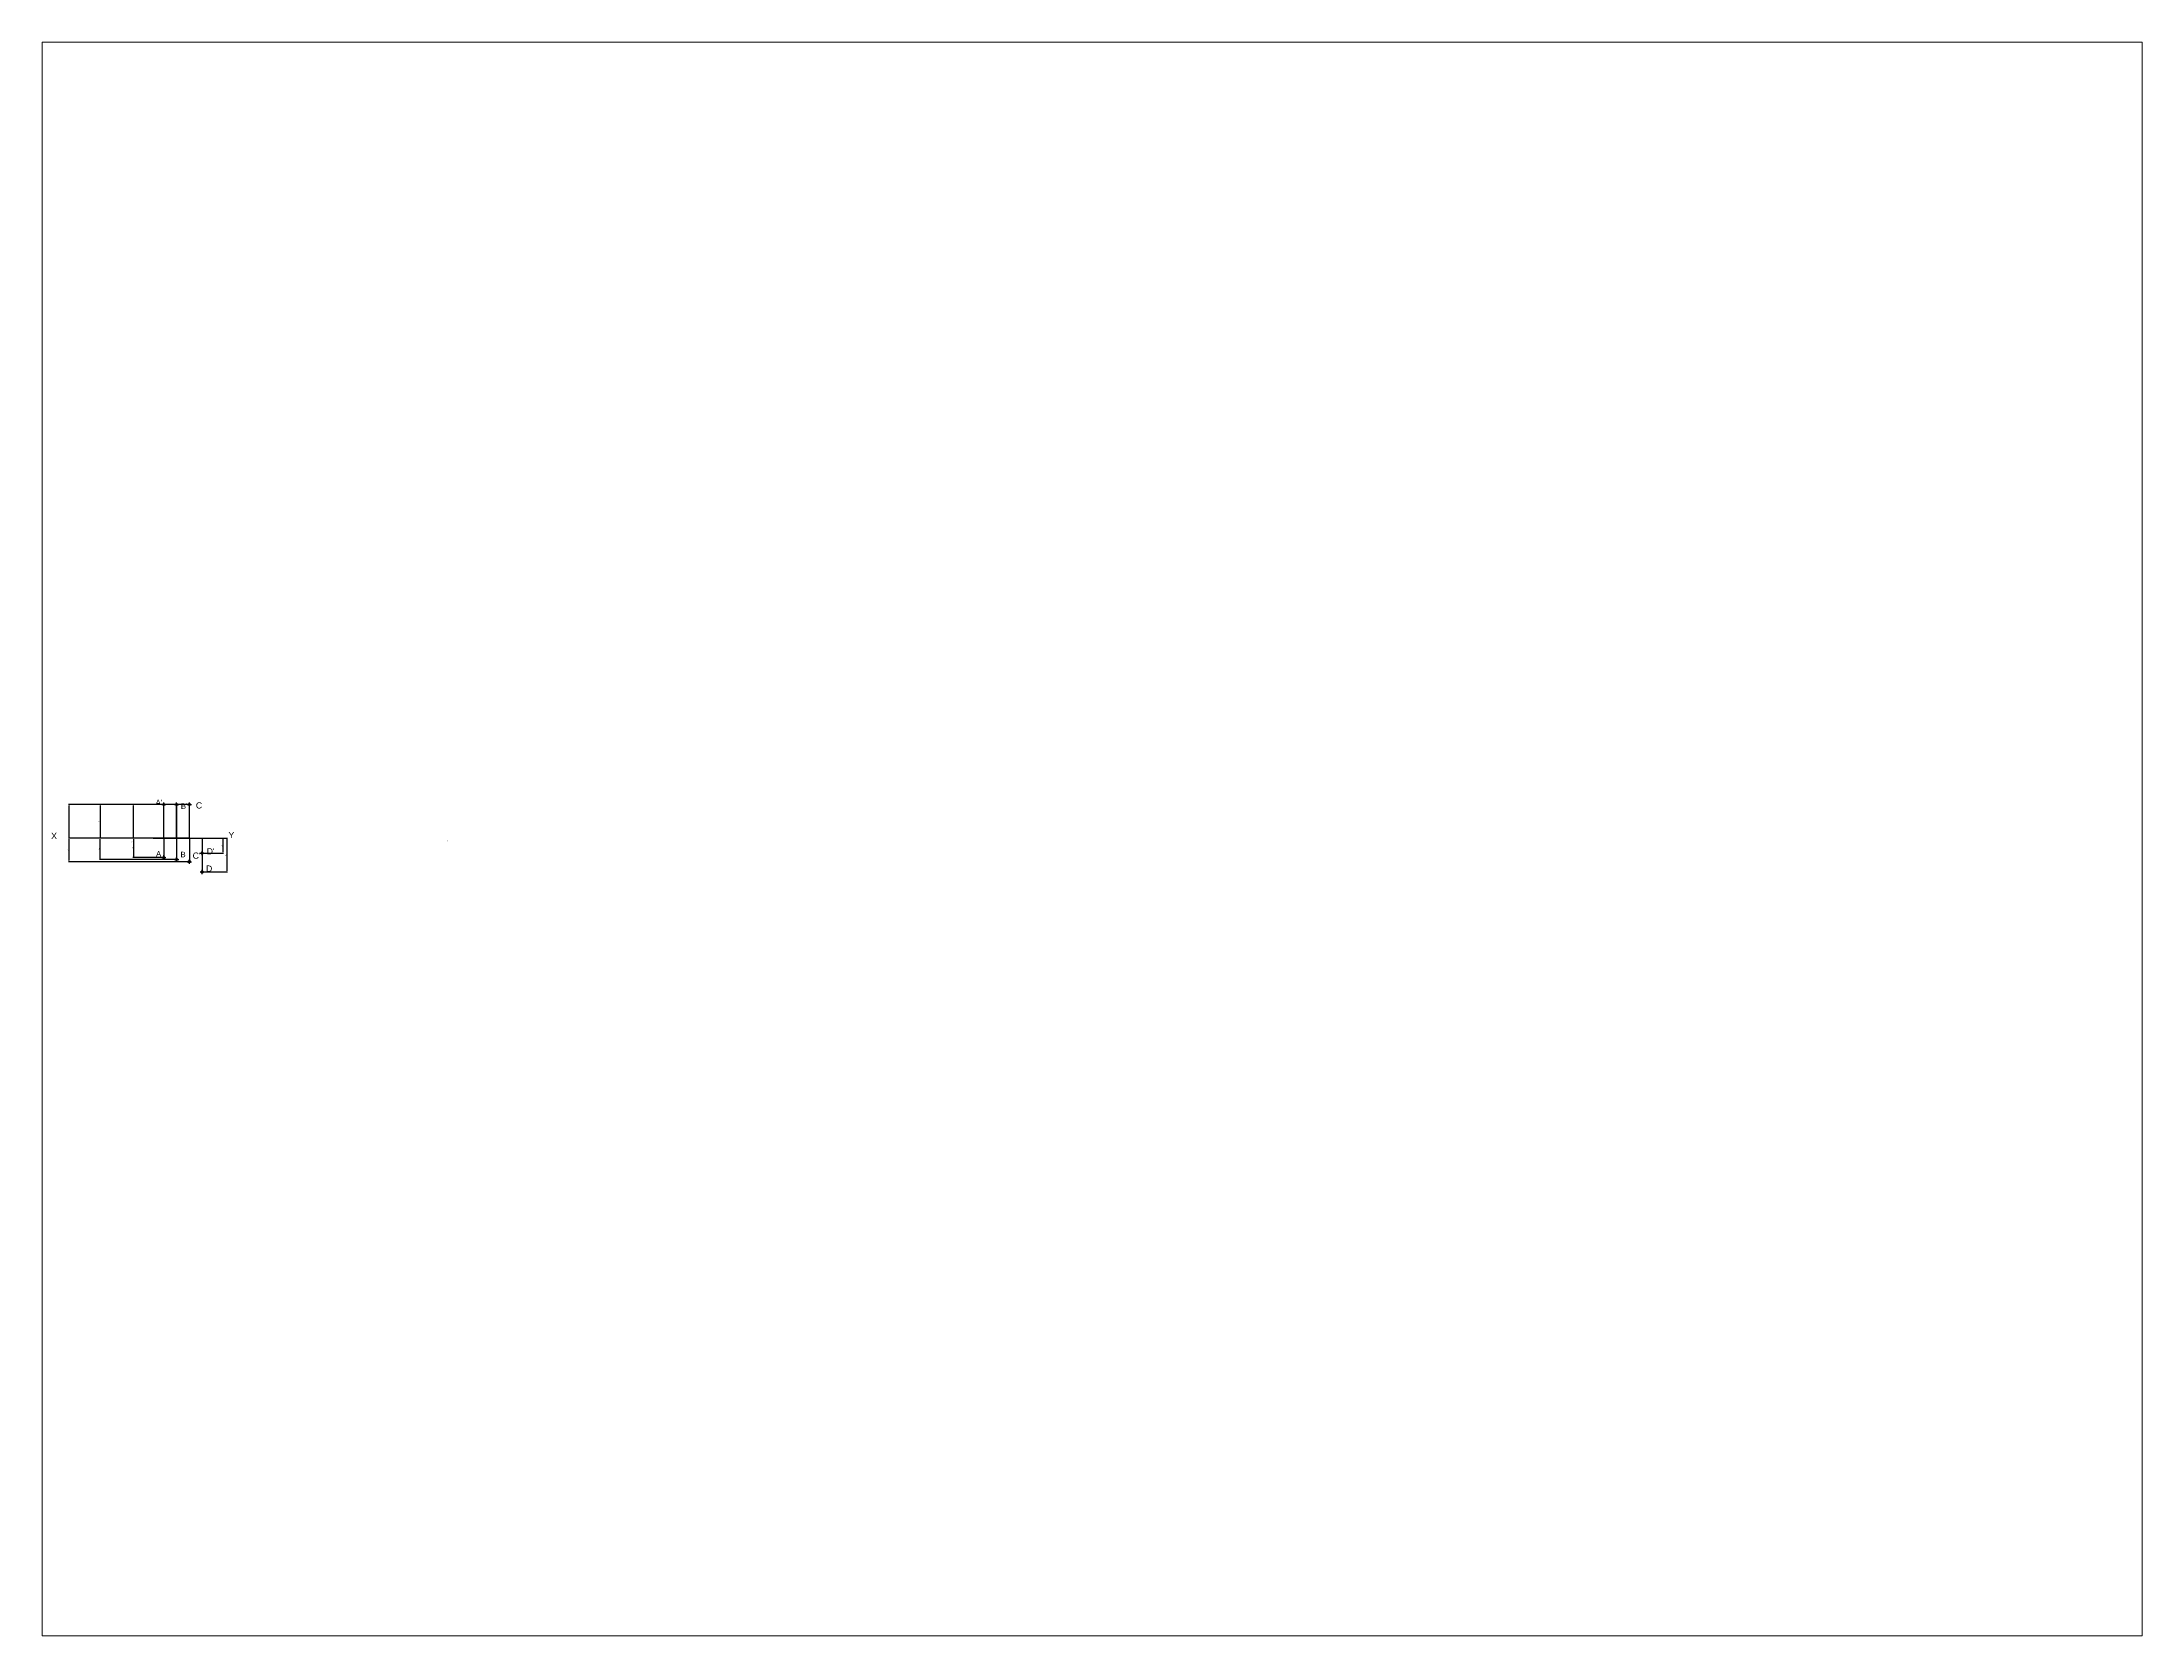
# Paper-space layout 'Layout1' of a CAD drawing. Header units: millimetres. Extents: x 26 to 231, y 20 to 176.
# The model-space entities are those that its viewports show. They can reach past a viewport. Long polylines and large blocks are cut down to what shows.
import ezdxf

# ---------------------------------------------------------------- set-up
doc = ezdxf.new("R2010")
doc.units = ezdxf.units.MM
doc.header["$PDMODE"] = 34
doc.header["$PDSIZE"] = 5
doc.layers.add('projection', color=4, linetype='Continuous', lineweight=25)
doc.styles.get("Standard").update_dxf_attribs({"font": 'arial.ttf'})
doc.dimstyles.new('ISO-25', dxfattribs={"dimtxt": 2.5, "dimasz": 2.5, "dimexe": 1.25, "dimexo": 0.625, "dimtad": 1, "dimtxsty": 'Standard', "dimcen": 2.5, "dimadec": 0, "dimazin": 0, "dimtfac": 1, "dimtmove": 0, "dimatfit": 3, "dimfxl": 1, "dimarcsym": 0})

# ---------------------------------------------------------------- blocks, each defined once
blk = doc.blocks.new('*D5')
at = {"layer": 'Defpoints', "color": 0, "transparency": 16777216}
for p in [(1703.1, 1322.9), (1773.9, 1322.9), (1773.9, 1243.9)]:
    blk.add_point(p, dxfattribs=at)
at = {"layer": 'projection', "color": 0, "lineweight": -2, "transparency": 16777216}
for p, q in [((1773.3, 1322.9), (1701.8, 1322.9)), ((1703.1, 1246.4), (1703.1, 1320.4)), ((1773.3, 1243.9), (1701.8, 1243.9))]:
    blk.add_line(p, q, dxfattribs=at)
at = {"layer": 'projection', "color": 0, "transparency": 16777216}
for points in [[(1702.6, 1320.4), (1703.5, 1320.4), (1703.1, 1322.9)], [(1702.6, 1246.4), (1703.5, 1246.4), (1703.1, 1243.9)]]:
    blk.add_solid(points, dxfattribs=at)
at = {"layer": 'projection', "color": 0, "transparency": 16777216, "insert": (1701.2, 1283.4), "char_height": 2.5, "attachment_point": 5, "rotation": 90}
blk.add_mtext('79', dxfattribs=at)
blk = doc.blocks.new('*D6')
at = {"layer": 'Defpoints', "color": 0, "transparency": 16777216}
for p in [(1773.9, 1243.9), (1702.8, 1198.9), (1773.9, 1198.9)]:
    blk.add_point(p, dxfattribs=at)
at = {"layer": 'projection', "color": 0, "lineweight": -2, "transparency": 16777216}
for p, q in [((1773.3, 1243.9), (1701.5, 1243.9)), ((1702.8, 1241.4), (1702.8, 1201.4)), ((1773.3, 1198.9), (1701.5, 1198.9))]:
    blk.add_line(p, q, dxfattribs=at)
at = {"layer": 'projection', "color": 0, "transparency": 16777216}
for points in [[(1702.4, 1241.4), (1703.2, 1241.4), (1702.8, 1243.9)], [(1702.4, 1201.4), (1703.2, 1201.4), (1702.8, 1198.9)]]:
    blk.add_solid(points, dxfattribs=at)
at = {"layer": 'projection', "color": 0, "transparency": 16777216, "insert": (1700.9, 1221.4), "char_height": 2.5, "attachment_point": 5, "rotation": 90}
blk.add_mtext('45', dxfattribs=at)
blk = doc.blocks.new('*D9')
at = {"layer": 'Defpoints', "color": 0, "transparency": 16777216}
for p in [(1803.9, 1322.9), (1624.7, 1243.9), (1803.9, 1243.9)]:
    blk.add_point(p, dxfattribs=at)
at = {"layer": 'projection', "color": 0, "lineweight": -2, "transparency": 16777216}
for p, q in [((1803.3, 1322.9), (1623.4, 1322.9)), ((1624.7, 1320.4), (1624.7, 1246.4)), ((1803.3, 1243.9), (1623.4, 1243.9))]:
    blk.add_line(p, q, dxfattribs=at)
at = {"layer": 'projection', "color": 0, "transparency": 16777216}
for points in [[(1624.3, 1320.4), (1625.1, 1320.4), (1624.7, 1322.9)], [(1624.3, 1246.4), (1625.1, 1246.4), (1624.7, 1243.9)]]:
    blk.add_solid(points, dxfattribs=at)
at = {"layer": 'projection', "color": 0, "transparency": 16777216, "insert": (1622.8, 1283.4), "char_height": 2.5, "attachment_point": 5, "rotation": 90}
blk.add_mtext('79', dxfattribs=at)
blk = doc.blocks.new('*D10')
at = {"layer": 'Defpoints', "color": 0, "transparency": 16777216}
for p in [(1803.9, 1243.9), (1624.2, 1193.9), (1803.9, 1193.9)]:
    blk.add_point(p, dxfattribs=at)
at = {"layer": 'projection', "color": 0, "lineweight": -2, "transparency": 16777216}
for p, q in [((1803.3, 1243.9), (1622.9, 1243.9)), ((1624.2, 1241.4), (1624.2, 1196.4)), ((1803.3, 1193.9), (1622.9, 1193.9))]:
    blk.add_line(p, q, dxfattribs=at)
at = {"layer": 'projection', "color": 0, "transparency": 16777216}
for points in [[(1623.7, 1241.4), (1624.6, 1241.4), (1624.2, 1243.9)], [(1623.7, 1196.4), (1624.6, 1196.4), (1624.2, 1193.9)]]:
    blk.add_solid(points, dxfattribs=at)
at = {"layer": 'projection', "color": 0, "transparency": 16777216, "insert": (1622.3, 1218.9), "char_height": 2.5, "attachment_point": 5, "rotation": 90}
blk.add_mtext('50', dxfattribs=at)
blk = doc.blocks.new('*D11')
at = {"layer": 'Defpoints', "color": 0, "transparency": 16777216}
for p in [(1552.1, 1322.9), (1833.9, 1322.9), (1833.9, 1243.9)]:
    blk.add_point(p, dxfattribs=at)
at = {"layer": 'projection', "color": 0, "lineweight": -2, "transparency": 16777216}
for p, q in [((1833.3, 1322.9), (1550.8, 1322.9)), ((1552.1, 1246.4), (1552.1, 1320.4)), ((1833.3, 1243.9), (1550.8, 1243.9))]:
    blk.add_line(p, q, dxfattribs=at)
at = {"layer": 'projection', "color": 0, "transparency": 16777216}
for points in [[(1551.7, 1320.4), (1552.5, 1320.4), (1552.1, 1322.9)], [(1551.7, 1246.4), (1552.5, 1246.4), (1552.1, 1243.9)]]:
    blk.add_solid(points, dxfattribs=at)
at = {"layer": 'projection', "color": 0, "transparency": 16777216, "insert": (1550.2, 1283.4), "char_height": 2.5, "attachment_point": 5, "rotation": 90}
blk.add_mtext('79', dxfattribs=at)
blk = doc.blocks.new('*D12')
at = {"layer": 'Defpoints', "color": 0, "transparency": 16777216}
for p in [(1833.9, 1243.9), (1551.3, 1188.9), (1833.9, 1188.9)]:
    blk.add_point(p, dxfattribs=at)
at = {"layer": 'projection', "color": 0, "lineweight": -2, "transparency": 16777216}
for p, q in [((1833.3, 1243.9), (1550.1, 1243.9)), ((1551.3, 1241.4), (1551.3, 1191.4)), ((1833.3, 1188.9), (1550.1, 1188.9))]:
    blk.add_line(p, q, dxfattribs=at)
at = {"layer": 'projection', "color": 0, "transparency": 16777216}
for points in [[(1550.9, 1241.4), (1551.8, 1241.4), (1551.3, 1243.9)], [(1550.9, 1191.4), (1551.8, 1191.4), (1551.3, 1188.9)]]:
    blk.add_solid(points, dxfattribs=at)
at = {"layer": 'projection', "color": 0, "transparency": 16777216, "insert": (1549.4, 1216.4), "char_height": 2.5, "attachment_point": 5, "rotation": 90}
blk.add_mtext('55', dxfattribs=at)
blk = doc.blocks.new('*D14')
at = {"layer": 'Defpoints', "color": 0, "transparency": 16777216}
for p in [(1863.9, 1243.9), (1863.9, 1208.9), (1912.7, 1208.9)]:
    blk.add_point(p, dxfattribs=at)
at = {"layer": 'projection', "color": 0, "lineweight": -2, "transparency": 16777216}
for p, q in [((1864.6, 1243.9), (1913.9, 1243.9)), ((1912.7, 1241.4), (1912.7, 1211.4)), ((1864.6, 1208.9), (1913.9, 1208.9))]:
    blk.add_line(p, q, dxfattribs=at)
at = {"layer": 'projection', "color": 0, "transparency": 16777216}
for points in [[(1912.3, 1241.4), (1913.1, 1241.4), (1912.7, 1243.9)], [(1912.3, 1211.4), (1913.1, 1211.4), (1912.7, 1208.9)]]:
    blk.add_solid(points, dxfattribs=at)
at = {"layer": 'projection', "color": 0, "transparency": 16777216, "insert": (1910.8, 1226.4), "char_height": 2.5, "attachment_point": 5, "rotation": 90}
blk.add_mtext('35', dxfattribs=at)
blk = doc.blocks.new('*D15')
at = {"layer": 'Defpoints', "color": 0, "transparency": 16777216}
for p in [(1863.9, 1243.9), (1863.9, 1164.9), (1921.8, 1164.9)]:
    blk.add_point(p, dxfattribs=at)
at = {"layer": 'projection', "color": 0, "lineweight": -2, "transparency": 16777216}
for p, q in [((1864.6, 1243.9), (1923.1, 1243.9)), ((1921.8, 1241.4), (1921.8, 1167.4)), ((1864.6, 1164.9), (1923.1, 1164.9))]:
    blk.add_line(p, q, dxfattribs=at)
at = {"layer": 'projection', "color": 0, "transparency": 16777216}
for points in [[(1921.4, 1241.4), (1922.3, 1241.4), (1921.8, 1243.9)], [(1921.4, 1167.4), (1922.3, 1167.4), (1921.8, 1164.9)]]:
    blk.add_solid(points, dxfattribs=at)
at = {"layer": 'projection', "color": 0, "transparency": 16777216, "insert": (1919.9, 1204.4), "char_height": 2.5, "attachment_point": 5, "rotation": 90}
blk.add_mtext('79', dxfattribs=at)

msp = doc.modelspace()

# ---------------------------------------------------------------- linework, layer by layer
at = {"layer": 'projection', "color": 40, "lineweight": 30, "true_color": 0xf8d731}
for p, q in [((1773.938, 1243.86), (1773.938, 1322.86)), ((1833.938, 1243.86), (1833.938, 1322.86)), ((1773.938, 1243.86), (1773.938, 1198.86)), ((1803.938, 1243.86), (1803.938, 1193.86)), ((1833.938, 1243.86), (1833.938, 1188.86)), ((1863.938, 1243.86), (1863.938, 1164.86))]:
    msp.add_line(p, q, dxfattribs=at)
at = {"layer": 'projection'}
for p, q in [((1773.938, 1322.86), (1773.938, 1322.86)), ((1749.382, 1243.86), (1749.382, 1243.86)), ((1749.382, 1243.86), (1863.938, 1243.86))]:
    msp.add_line(p, q, dxfattribs=at)
at = {"layer": 'projection', "color": 40, "lineweight": 40, "true_color": 0xf8d731}
msp.add_line((1803.938, 1243.86), (1803.938, 1322.86), dxfattribs=at)
at = {"layer": 'projection', "color": 4}
for p, q in [((1833.938, 1322.86), (1833.938, 1322.86)), ((1863.938, 1243.86), (1863.938, 1208.86)), ((1833.938, 1188.86), (1765.413, 1188.86)), ((1773.938, 1198.86), (1773.938, 1198.86)), ((1803.938, 1193.86), (1803.938, 1193.86)), ((1833.938, 1188.86), (1833.938, 1188.86)), ((1863.938, 1208.86), (1863.938, 1208.86)), ((1863.938, 1208.86), (1863.938, 1208.86)), ((1863.938, 1208.86), (1863.938, 1208.86)), ((1863.938, 1164.86), (1863.938, 1164.86))]:
    msp.add_line(p, q, dxfattribs=at)
at = {"layer": 'projection', "color": 30, "true_color": 0xf26722}
for p in [(1773.938, 1322.86), (1773.938, 1198.86)]:
    msp.add_point(p, dxfattribs=at)
at = {"layer": 'projection', "color": 32, "true_color": 0xcd6928}
for p in [(1803.938, 1322.86), (1833.938, 1322.86), (1803.938, 1193.86), (1833.938, 1188.86), (1863.938, 1208.86), (1863.938, 1164.86)]:
    msp.add_point(p, dxfattribs=at)

# ---------------------------------------------------------------- texts
at = {"layer": 'projection', "color": 242, "true_color": 0xcd2027}
for s, height, p in [("A'", 12.9645, (1754.591, 1321.487)), ("B'", 12.9645, (1813.941, 1312.787)), ('A', 12.965, (1755.678, 1200.813)), ('B', 12.965, (1813.113, 1199.292))]:
    msp.add_text(s, height=height, dxfattribs=at).set_placement(p)
at = {"layer": 'projection', "color": 240, "true_color": 0xed1f24}
for s, height, p in [('C', 14.659, (1849.076, 1313.489)), ('X', 14.659, (1509.709, 1242.009)), ('Y', 14.659, (1925.591, 1244.075)), ("C'", 14.6588, (1841.532, 1195.773)), ("D'", 14.6588, (1874.416, 1205.885)), ('D', 14.659, (1872.905, 1165.383))]:
    msp.add_text(s, height=height, dxfattribs=at).set_placement(p)
at = {"layer": 'projection'}
for s, p in [('X', (1698.426, 1234.073)), ('Y', (2438.843, 1236.573))]:
    msp.add_text(s, height=2.5, dxfattribs=at).set_placement(p)

# ---------------------------------------------------------------- dimensions: what is measured, and where the dimension line sits
at = {"layer": 'projection', "color": 4}
for base, p1, p2, picture, middle in [((1552.072, 1322.86), (1833.938, 1243.86), (1833.938, 1322.86), '*D11', (1550.171, 1283.36)), ((1624.695, 1243.86), (1803.938, 1322.86), (1803.938, 1243.86), '*D9', (1622.794, 1283.36)), ((1703.054, 1322.86), (1773.938, 1243.86), (1773.938, 1322.86), '*D5', (1701.153, 1283.36)), ((1551.343, 1188.86), (1833.938, 1243.86), (1833.938, 1188.86), '*D12', (1549.446, 1216.36)), ((1624.159, 1193.86), (1803.938, 1243.86), (1803.938, 1193.86), '*D10', (1622.257, 1218.86)), ((1702.79, 1198.86), (1773.938, 1243.86), (1773.938, 1198.86), '*D6', (1700.893, 1221.36)), ((1912.698, 1208.86), (1863.938, 1243.86), (1863.938, 1208.86), '*D14', (1910.795, 1226.36)), ((1921.841, 1164.86), (1863.938, 1243.86), (1863.938, 1164.86), '*D15', (1919.939, 1204.36))]:
    dim = msp.add_linear_dim(base=base, p1=p1, p2=p2, angle=90, dimstyle='ISO-25', dxfattribs=at)
    dim.commit()
    dim.dimension.update_dxf_attribs({"geometry": picture, "text_midpoint": middle})

psp = doc.layouts.get("Layout1")

# ---------------------------------------------------------------- viewports
at = {"layer": 'projection', "color": 240, "true_color": 0xed1f24}
psp.add_viewport(center=(128.5, 97.5), size=(205.6, 156), view_center_point=(3950.927, 1242.107), view_height=3737.11603, dxfattribs=at)

doc.saveas('drawing.dxf')
